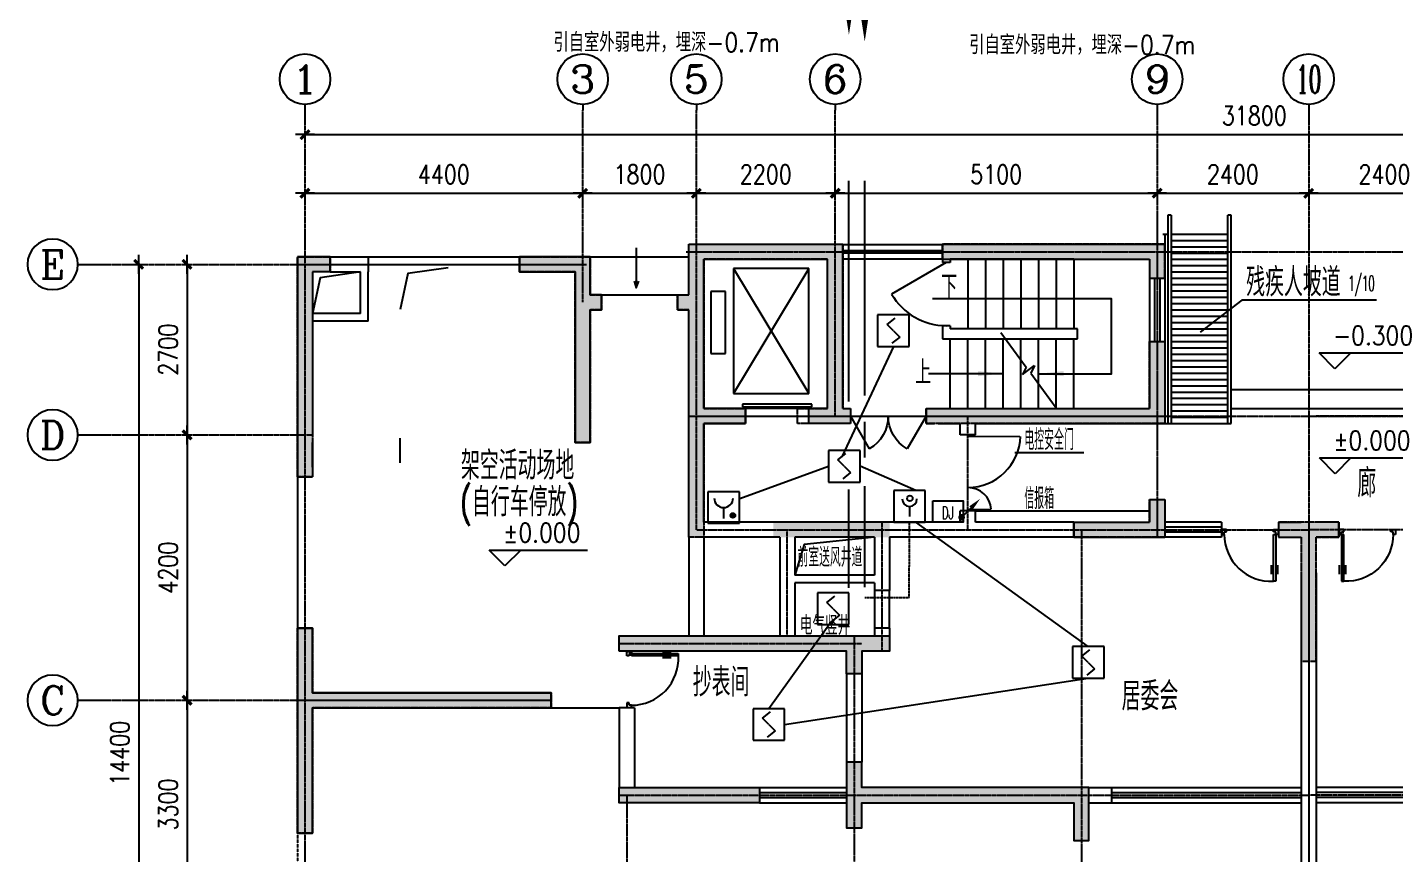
# Model space of a CAD drawing. Extents: x -170759 to 304867, y -311201 to 112352.
# Drawn here: x 190802 to 212477, y 39798 to 52891 of the extents above; entities that cross this region are included whole.
import ezdxf
from ezdxf.enums import TextEntityAlignment as Align

# ---------------------------------------------------------------- set-up
doc = ezdxf.new("R2010")
doc.units = 0
for name, pattern in [('ACAD_ISO04W100', [30.5, 24, -3, 0.5, -3]), ('CENTER', [2, 1.25, -0.25, 0.25, -0.25]), ('DASH', [0.35, 0.25, -0.1]), ('DOTE', [2.42, 2, -0.2, 0.02, -0.2])]:
    doc.linetypes.add(name, pattern=pattern)
doc.layers.get('0').update_dxf_attribs({"linetype": 'CONTINUOUS'})
doc.layers.get('DEFPOINTS').update_dxf_attribs({"linetype": 'CONTINUOUS'})
for name, color, linetype in [('AXIS', 3, 'CONTINUOUS'), ('AXIS_TEXT', 7, 'CONTINUOUS'), ('DOOR', 2, 'CONTINUOUS'), ('DOTE', 251, 'CONTINUOUS'), ('EQUIP', 3, 'CONTINUOUS'), ('JJU', 251, 'CONTINUOUS'), ('LWIRE', 4, 'CONTINUOUS'), ('PUB_DIM1', 3, 'CONTINUOUS'), ('STAIR', 2, 'CONTINUOUS'), ('TEX', 7, 'CONTINUOUS'), ('TEXT', 6, 'CONTINUOUS'), ('WALL', 7, 'CONTINUOUS'), ('WINDOW', 151, 'CONTINUOUS'), ('WINDOW_TEXT', 7, 'CONTINUOUS'), ('WZ', 3, 'CONTINUOUS'), ('X', 4, 'CONTINUOUS'), ('ZXX', 2, 'ACAD_ISO04W100'), ('导线', 1, 'CONTINUOUS'), ('消防', 1, 'CONTINUOUS')]:
    doc.layers.add(name, color=color, linetype=linetype)
doc.styles.add('COMPLEX', font='COMPLEX')
doc.styles.add('DIM_FONT', font='SIMPLEX.shx', dxfattribs={"width": 0.8})
doc.styles.add('HZ1', font='txt', dxfattribs={"bigfont": 'hzk'})
doc.styles.add('HZS', font='txt', dxfattribs={"width": 0.7, "bigfont": 'HZS'})
doc.styles.add('HZXXX', font='romans', dxfattribs={"width": 0.7, "bigfont": 'hzs'})
doc.styles.add('SIMPLEX', font='SIMPLEX.SHX')
doc.styles.add('XC93', font='hzst-e.shx', dxfattribs={"width": 0.75, "bigfont": 'xc93.shx'})
doc.dimstyles.new('AXIS', dxfattribs={"dimtxt": 300, "dimasz": 1, "dimexe": 250, "dimexo": 300, "dimgap": 150, "dimtad": 1, "dimdec": 0, "dimdsep": 46, "dimtxsty": 'DIM_FONT', "dimblk": '_DIMX', "dimblk1": '_DIMX', "dimblk2": '_DIMX', "dimcen": 2.5, "dimse1": 1, "dimse2": 1, "dimclrd": 3, "dimclre": 3, "dimclrt": 7, "dimadec": 0, "dimazin": 0, "dimtfac": 1, "dimtdec": 0, "dimtix": 1, "dimtmove": 2, "dimatfit": 3, "dimldrblk": '_DIMX', "dimfxl": 0, "dimtolj": 1, "dimtzin": 0, "dimarcsym": 0})

# ---------------------------------------------------------------- blocks, each defined once
blk = doc.blocks.new('_DIMX')
blk.add_line((-150, 0), (150, 0))
at = {"const_width": 50}
blk.add_lwpolyline([(-70, -70), (70, 70)], dxfattribs=at)
blk = doc.blocks.new('_AXISO')
blk.add_circle((0, 0), 0.5)
at = {"layer": 'AXIS_TEXT', "style": 'COMPLEX', "width": 1.041667}
blk.add_attdef('A', text='', height=0.56, dxfattribs=at).set_placement((-0.25, -0.28), (0.25, -0.28), align=Align.FIT)
blk = doc.blocks.new('*D336')
at = {"layer": 'AXIS', "color": 3, "lineweight": -2}
blk.add_line((193333, 42239), (193333, 38941), dxfattribs=at)
at = {"layer": 'DEFPOINTS', "color": 0}
for p in [(195200, 42240), (193333, 38940), (195200, 38940)]:
    blk.add_point(p, dxfattribs=at)
at = {"layer": 'AXIS', "color": 3, "lineweight": -2}
for p, rotation in [((193333, 42240), 90), ((193333, 38940), 270)]:
    blk.add_blockref('_DIMX', p, dxfattribs=dict(at, rotation=rotation))
at = {"layer": 'AXIS', "color": 7, "insert": (193033, 40590), "char_height": 300, "attachment_point": 5, "rotation": 90, "style": 'DIM_FONT'}
blk.add_mtext('\\A1;3300', dxfattribs=at)
blk = doc.blocks.new('*D337')
at = {"layer": 'AXIS', "color": 3, "lineweight": -2}
blk.add_line((192567, 49139), (192567, 34741), dxfattribs=at)
at = {"layer": 'DEFPOINTS', "color": 0}
for p in [(194282, 49140), (192567, 34740), (194282, 34740)]:
    blk.add_point(p, dxfattribs=at)
at = {"layer": 'AXIS', "color": 3, "lineweight": -2}
for p, rotation in [((192567, 49140), 90), ((192567, 34740), 270)]:
    blk.add_blockref('_DIMX', p, dxfattribs=dict(at, rotation=rotation))
at = {"layer": 'AXIS', "color": 7, "insert": (192267, 41402), "char_height": 300, "attachment_point": 5, "rotation": 90, "style": 'DIM_FONT'}
blk.add_mtext('\\A1;14400', dxfattribs=at)
blk = doc.blocks.new('*D339')
at = {"layer": 'AXIS', "color": 3, "lineweight": -2}
blk.add_line((193333, 46439), (193333, 42241), dxfattribs=at)
at = {"layer": 'DEFPOINTS', "color": 0}
for p in [(195200, 46440), (193333, 42240), (195200, 42240)]:
    blk.add_point(p, dxfattribs=at)
at = {"layer": 'AXIS', "color": 3, "lineweight": -2}
for p, rotation in [((193333, 46440), 90), ((193333, 42240), 270)]:
    blk.add_blockref('_DIMX', p, dxfattribs=dict(at, rotation=rotation))
at = {"layer": 'AXIS', "color": 7, "insert": (193033, 44340), "char_height": 300, "attachment_point": 5, "rotation": 90, "style": 'DIM_FONT'}
blk.add_mtext('\\A1;4200', dxfattribs=at)
blk = doc.blocks.new('*D340')
at = {"layer": 'AXIS', "color": 3, "lineweight": -2}
blk.add_line((193333, 49139), (193333, 46441), dxfattribs=at)
at = {"layer": 'DEFPOINTS', "color": 0}
for p in [(195200, 49140), (193333, 46440), (195200, 46440)]:
    blk.add_point(p, dxfattribs=at)
at = {"layer": 'AXIS', "color": 3, "lineweight": -2}
for p, rotation in [((193333, 49140), 90), ((193333, 46440), 270)]:
    blk.add_blockref('_DIMX', p, dxfattribs=dict(at, rotation=rotation))
at = {"layer": 'AXIS', "color": 7, "insert": (193033, 47790), "char_height": 300, "attachment_point": 5, "rotation": 90, "style": 'DIM_FONT'}
blk.add_mtext('\\A1;2700', dxfattribs=at)
blk = doc.blocks.new('M_A23MCU')
for p, q in [((-0.489, 0.782), (-0.489, 0.624)), ((-0.454, 0.081), (-0.454, 0.905)), ((-0.454, 0.905), (-0.413, 0.905)), ((-0.413, 0.905), (-0.413, 0.081)), ((-0.378, 0.782), (-0.378, 0.624)), ((-0.495, -0.002), (-0.495, 0.081)), ((-0.495, 0.081), (-0.454, 0.081)), ((-0.413, 0.081), (-0.454, 0.081)), ((-0.454, 0.081), (-0.454, 0.039)), ((-0.454, 0.039), (-0.413, 0.039)), ((-0.413, 0.039), (-0.413, -0.002)), ((0.412, 0.039), (0.412, -0.002)), ((0.453, 0.039), (0.412, 0.039)), ((0.453, 0.081), (0.453, 0.039)), ((0.494, 0.081), (0.453, 0.081)), ((0.494, -0.002), (0.494, 0.081)), ((-0.413, -0.002), (-0.495, -0.002)), ((-0.495, -0.002), (-0.495, -0.002)), ((0.412, -0.002), (0.494, -0.002)), ((0.494, -0.002), (0.494, -0.002))]:
    blk.add_line(p, q)
blk.add_arc((-0.372, 0.082), 0.825, 359.9283, 92.866)
blk = doc.blocks.new('M_A17ORW')
at = {"const_width": 0.02}
for points in [[(-0.481, -0.001), (-0.481, -0.308)], [(0.481, 0.001), (0.481, -0.691)]]:
    blk.add_lwpolyline(points, dxfattribs=at)
for centre, radius, start, end in [((-0.501, -0.003), 0.307, 274.2492, 0.2101), ((0.505, 0.002), 0.699, 180.2762, 268.0603)]:
    blk.add_arc(centre, radius, start, end)
blk = doc.blocks.new('_DBLK')
blk.add_line((-0.5, 0), (0, -0.866))
blk.add_arc((-0.5, 0), 1, 300, 0)
at = {"layer": 'WINDOW_TEXT', "style": 'SIMPLEX', "flags": 9}
blk.add_attdef('A', text='', height=1, dxfattribs=at).set_placement((0, 1.5), align=Align.MIDDLE)
blk = doc.blocks.new('_DBLK1')
for p, q in [((-0.5, 0), (-0.25, -0.433)), ((0.5, 0), (0.25, -0.433))]:
    blk.add_line(p, q)
for centre, start, end in [((-0.5, 0), 300, 0), ((0.5, 0), 180, 240)]:
    blk.add_arc(centre, 0.5, start, end)
at = {"layer": 'WINDOW_TEXT', "style": 'SIMPLEX', "flags": 9}
blk.add_attdef('A', text='', height=1, dxfattribs=at).set_placement((0, 1.5), align=Align.MIDDLE)
blk = doc.blocks.new('_ARROW')
blk.add_solid([(0, 0), (-1, 0.1), (-1, -0.1)])
blk = doc.blocks.new('_LINKPT1')
blk.add_line((0, 0), (0, 0))
blk = doc.blocks.new('M_I14YDH')
for p, q in [((0.5, 0.5), (-0.5, 0.5)), ((-0.5, 0.5), (-0.5, -0.5)), ((0.5, -0.5), (0.5, 0.5)), ((-0.2, 0.2), (0.05, 0.4)), ((0, 0), (-0.2, 0.2)), ((0, 0), (0.2, -0.2)), ((0.2, -0.2), (-0.05, -0.4)), ((-0.5, -0.5), (0.5, -0.5))]:
    blk.add_line(p, q)
for p in [(0, 0.5), (-0.5, 0), (0.5, 0), (0, -0.5)]:
    blk.add_blockref('_LINKPT1', p)
at = {"width": 0.8, "flags": 9}
blk.add_attdef('A', (0, 0), '', height=0.00002, dxfattribs=at)
blk = doc.blocks.new('_X1BIG')
for p, q in [((0.5, 0.5), (-0.5, 0.5)), ((-0.5, 0.5), (-0.5, -0.5)), ((0.5, -0.5), (0.5, 0.5)), ((0, 0), (0, -0.324)), ((-0.5, -0.5), (0.5, -0.5))]:
    blk.add_line(p, q)
blk.add_circle((0.012, 0.254), 0.0864)
blk.add_arc((0, 0.234), 0.234, 180, 0)
at = {"xscale": 0.002, "yscale": 0.002, "zscale": 0.002}
for p in [(0, 0.5), (-0.5, 0), (0.5, 0), (0, -0.5)]:
    blk.add_blockref('_LINKPT1', p, dxfattribs=at)
at = {"style": 'XC93', "width": 0.75, "flags": 9}
blk.add_attdef('A', (0, 0), '', height=0.00002, dxfattribs=at)
blk = doc.blocks.new('_WRLD1')
for p, q in [((0.687, 0.687), (0.104, 0.104)), ((0.104, 0.104), (0.104, 0.104)), ((-0.104, -0.104), (-0.104, -0.104))]:
    blk.add_line(p, q)
at = {"const_width": 0.208}
blk.add_lwpolyline([(-0.104, 0, 1), (0.104, 0, 1)], format="xyb", close=True, dxfattribs=at)
blk.add_solid([(0.495, 0.707), (0.707, 0.495), (1.167, 1.167)])
at = {"width": 0.8, "flags": 9}
blk.add_attdef('A', (0, 0), '', height=0.00002, dxfattribs=at)
blk = doc.blocks.new('M_I17LNN')
for p, q in [((0.5, 0.5), (-0.5, 0.5)), ((-0.5, 0.5), (-0.5, -0.5)), ((0.5, -0.5), (0.5, 0.5)), ((0, 0), (0, -0.35)), ((-0.5, -0.5), (0.5, -0.5))]:
    blk.add_line(p, q)
blk.add_arc((0, 0.3), 0.3, 180, 0)
for p in [(0, 0.5), (-0.5, 0), (0.5, 0), (0, -0.5)]:
    blk.add_blockref('_LINKPT1', p)
at = {"width": 0.8, "flags": 9}
blk.add_attdef('A', (0, 0), '', height=0.00002, dxfattribs=at)
blk = doc.blocks.new('A$C040471D3')
at = {"layer": 'EQUIP'}
blk.add_circle((396, 125), 37.5, dxfattribs=at)
for points in [[(363, 144), (428, 144), (358, 125), (433, 125)], [(363, 106), (428, 106), (358, 125), (433, 125)], [(377, 157), (414, 157), (363, 144), (428, 144)], [(377, 92), (414, 92), (363, 106), (428, 106)], [(396, 162), (396, 162), (377, 157), (414, 157)], [(396, 87), (396, 87), (377, 92), (414, 92)]]:
    blk.add_solid(points, dxfattribs=at)
at = {"layer": 'EQUIP', "xscale": 500, "yscale": 500, "zscale": 500}
blk.add_blockref('M_I17LNN', (250, 250), dxfattribs=at)
blk = doc.blocks.new('A$C32A32C81')
blk.add_blockref('A$C040471D3', (0, 0))

msp = doc.modelspace()

# ---------------------------------------------------------------- hatches: boundary and pattern name
at = {"layer": 'ZXX'}
for points in [[(201279.50572, 44819.63652), (201279.50572, 48419.63652), (201099.50572, 48419.63652), (201099.50572, 48659.63652), (201279.50572, 48659.63652), (201279.50572, 49459.63652), (203719.50572, 49459.63652), (203719.50572, 46859.63652), (203839.50572, 46859.63652), (203839.50572, 46619.63652), (203179.50572, 46619.63652), (203179.50572, 46859.63652), (203479.50572, 46859.63652), (203479.50572, 49219.63652), (201519.50572, 49219.63652), (201519.50572, 46859.63652), (202179.50572, 46859.63652), (202179.50572, 46619.63652), (201519.50572, 46619.63652), (201519.50572, 44819.63652)], [(195079.50572, 45779.63652), (195319.50572, 45779.63652), (195319.50572, 49019.63652), (195599.50572, 49019.63673), (195599.50572, 49259.63652), (195079.50572, 49259.63652)], [(195079.50572, 40139.63652), (195079.50572, 43379.63652), (195319.50572, 43379.63652), (195319.50572, 42359.63652), (199099.50572, 42359.63652), (199099.50572, 42119.63652), (195319.50572, 42119.63652), (195319.50572, 40139.63652)], [(200179.50572, 43019.63652), (200179.50572, 43259.63652), (204459.50572, 43259.63652), (204459.50572, 43019.63652), (204019.50572, 43019.63652), (204019.50572, 42659.63652), (203779.50572, 42659.63652), (203779.50572, 43019.63652)]]:
    msp.add_hatch(color=256, dxfattribs=at).paths.add_polyline_path(points)
h = msp.add_hatch(color=256, dxfattribs=at)
h.paths.add_polyline_path([(208699.50572, 49459.63652), (205299.50572, 49459.63652), (205299.50572, 49339.63652), (208699.50572, 49339.63652)])
h.paths.add_polyline_path([(208699.50572, 49339.63652), (205299.50572, 49339.63652), (205299.50572, 49219.63652), (208579.50572, 49219.63652), (208579.50572, 48919.63652), (208699.50572, 48919.63652)])
h.paths.add_polyline_path([(208819.50572, 49459.63652), (208699.50572, 49459.63652), (208699.50572, 48919.63652), (208819.50572, 48919.63652)])
h = msp.add_hatch(color=256, dxfattribs=at)
h.paths.add_polyline_path([(199599.50572, 49259.63652), (198599.50572, 49259.63652), (198599.50572, 49139.63652), (199599.50572, 49139.63652)])
h.paths.add_polyline_path([(199599.50572, 49139.63652), (198599.50572, 49139.63652), (198599.50572, 49019.63652), (199479.50572, 49019.63652), (199479.50572, 46319.63652), (199719.50572, 46319.63652), (199719.50572, 48419.63652), (199899.50572, 48419.63652), (199899.50572, 48539.63652), (199599.50572, 48539.63652)])
h.paths.add_polyline_path([(199719.50572, 49259.63652), (199599.50572, 49259.63652), (199599.50572, 48539.63652), (199899.50572, 48539.63652), (199899.50572, 48659.63652), (199719.50572, 48659.63652)])
h = msp.add_hatch(color=256, dxfattribs=at)
h.paths.add_polyline_path([(205039.50572, 46859.63652), (205039.50572, 46739.63652), (208699.50572, 46739.63652), (208699.50572, 47919.63652), (208579.50572, 47919.63652), (208579.50572, 46859.63652)])
h.paths.add_polyline_path([(205699.50572, 46619.63652), (205699.50572, 46739.63652), (205039.50572, 46739.63652), (205039.50572, 46619.63652)])
h.paths.add_polyline_path([(205699.50572, 46739.63652), (205699.50572, 46619.63652), (208699.50572, 46619.63652), (208699.50572, 46739.63652)])
h.paths.add_polyline_path([(208819.50572, 47919.63652), (208699.50572, 47919.63652), (208699.50572, 46739.63652), (208819.50572, 46739.63652)])
h.paths.add_polyline_path([(208819.50572, 46619.63652), (208819.50572, 46739.63652), (208699.50572, 46739.63652), (208699.50572, 46619.63652)])
h = msp.add_hatch(color=256, dxfattribs=at)
h.paths.add_polyline_path([(208819.50572, 45419.63652), (208699.50572, 45419.63652), (208699.50572, 44939.63652), (208819.50572, 44939.63652)])
h.paths.add_polyline_path([(208699.50572, 45419.63652), (208579.50572, 45419.63652), (208579.50572, 45059.63652), (207379.50572, 45059.63652), (207379.50572, 44939.63652), (208699.50572, 44939.63652)])
h.paths.add_polyline_path([(208699.50572, 44939.63652), (207379.50572, 44939.63652), (207379.50572, 44819.63652), (208699.50572, 44819.63652)])
h.paths.add_polyline_path([(208819.50572, 44939.63652), (208699.50572, 44939.63652), (208699.50572, 44819.63652), (208819.50572, 44819.63652)])
h = msp.add_hatch(color=256, dxfattribs=at)
h.paths.add_polyline_path([(204459.50572, 44939.63652), (204459.50572, 45059.63652), (202619.50572, 45059.63652), (202619.50572, 44939.63652)])
h.paths.add_polyline_path([(202619.50572, 44939.63652), (202619.50572, 44819.63652), (204459.50572, 44819.63652), (204459.50572, 44939.63652)])
h = msp.add_hatch(color=256, dxfattribs=at)
h.paths.add_polyline_path([(210619.50572, 45059.63652), (210619.50572, 44939.63652), (211099.50572, 44939.63652), (211579.50572, 44939.63652), (211579.50572, 45059.63652)])
h.paths.add_polyline_path([(210619.50572, 44939.63652), (210619.50572, 44819.63652), (210979.50572, 44819.63652), (210979.50572, 42859.63652), (211219.50572, 42859.63652), (211219.50572, 44819.63652), (211579.50572, 44819.63652), (211579.50572, 44939.63652), (211099.50572, 44939.63652)])
h = msp.add_hatch(color=256, dxfattribs=at)
h.paths.add_polyline_path([(207499.50572, 40859.63652), (204019.50572, 40859.63652), (204019.50572, 41259.63652), (203899.50572, 41259.63652), (203899.50572, 40739.63652), (207499.50572, 40739.63652)])
h.paths.add_polyline_path([(207499.50572, 40739.63652), (203899.50572, 40739.63652), (203899.50572, 40219.63652), (204019.50572, 40219.63652), (204019.50572, 40619.63652), (207379.50572, 40619.63652), (207379.50572, 40019.63652), (207499.50572, 40019.63652)])
h.paths.add_polyline_path([(203899.50572, 41259.63652), (203779.50572, 41259.63652), (203779.50572, 40739.63652), (203899.50572, 40739.63652)])
h.paths.add_polyline_path([(203899.50572, 40739.63652), (203779.50572, 40739.63652), (203779.50572, 40219.63652), (203899.50572, 40219.63652)])
h.paths.add_polyline_path([(207619.50572, 40739.63652), (207499.50572, 40739.63652), (207499.50572, 40019.63652), (207619.50572, 40019.63652)])
h.paths.add_polyline_path([(207619.50572, 40859.63652), (207499.50572, 40859.63652), (207499.50572, 40739.63652), (207619.50572, 40739.63652)])
h = msp.add_hatch(color=256, dxfattribs=at)
h.paths.add_polyline_path([(201799.50572, 40739.63652), (201799.50572, 40859.63652), (200179.50572, 40859.63652), (200179.50572, 40739.63652)])
h.paths.add_polyline_path([(200299.50572, 40739.63652), (200179.50572, 40739.63652), (200179.50572, 40619.63652), (200299.50572, 40619.63652)])
h.paths.add_polyline_path([(200299.50572, 40739.63652), (200299.50572, 40619.63652), (201799.50572, 40619.63652), (201799.50572, 40739.63652)])
h.paths.add_polyline_path([(202399.50572, 40619.63652), (202399.50572, 40739.63652), (201799.50572, 40739.63652), (201799.50572, 40619.63652)])
h.paths.add_polyline_path([(201799.50572, 40859.63652), (201799.50572, 40739.63652), (202399.50572, 40739.63652), (202399.50572, 40859.63652)])

# ---------------------------------------------------------------- linework, layer by layer
at = {"layer": 'AXIS'}
for p, q in [((195199.50572, 51671.1588), (195199.50572, 51580.71952)), ((199599.50572, 51671.1588), (199599.50572, 51580.71952)), ((201399.50572, 51671.1588), (201399.50572, 51580.71952)), ((203599.50572, 51671.1588), (203599.50572, 51580.71952)), ((208699.50572, 51671.1588), (208699.50572, 51580.71952)), ((211099.50572, 51671.1588), (211099.50572, 51580.71952)), ((191602.36587, 49139.63652), (191966.15984, 49139.63652)), ((202179.50572, 46859.63652), (202179.50572, 46619.63652)), ((201519.50572, 46619.63652), (202179.50572, 46619.63652)), ((191602.36587, 46439.63652), (191966.15984, 46439.63652)), ((191602.36587, 42239.63652), (191966.15984, 42239.63652))]:
    msp.add_line(p, q, dxfattribs=at)
msp.add_lwpolyline([(204219.50572, 44819.63652), (203104.93253, 44707.57946), (202959.50572, 44219.63652)], dxfattribs=at)
at = {"layer": 'DOOR'}
for p, q in [((196199.50572, 49259.63652), (198842.99573, 49259.63652)), ((199719.50572, 49259.63652), (201279.50572, 49259.63652)), ((199899.50572, 48659.63652), (201099.50572, 48659.63652)), ((195079.50572, 45779.63652), (195079.50572, 43379.63652)), ((199099.50572, 42119.63652), (200179.50572, 42119.63652))]:
    msp.add_line(p, q, dxfattribs=at)
at = {"layer": 'DOOR', "linetype": 'DASH'}
msp.add_line((195079.50572, 40139.63652), (195079.50572, 38819.63652), dxfattribs=at)
at = {"layer": 'DOOR'}
for points in [[(200447.07804, 49399.0348), (200447.07804, 48770.13411)], [(200414.10642, 48872.67934), (200447.07804, 48770.13411), (200487.37418, 48872.67934)]]:
    msp.add_lwpolyline(points, dxfattribs=at)
at = {"layer": 'DOTE', "linetype": 'DOTE', "ltscale": 0.5}
for p, q in [((195199.50572, 51580.71952), (195199.50572, 36639.63652)), ((199599.50572, 48539.63652), (199599.50572, 51580.71952)), ((201399.50572, 44939.63652), (201399.50572, 51580.71952)), ((203599.50572, 46739.63652), (203599.50572, 51580.71952)), ((208699.50572, 51580.71952), (208699.50572, 44819.63652)), ((211099.50572, 51580.71952), (211099.50572, 31719.02582)), ((201299.50572, 49339.63652), (208797.50572, 49339.63652)), ((191639.96073, 49139.63652), (199659.50572, 49139.63652)), ((195199.50572, 49139.63652), (199659.50572, 49139.63652)), ((195199.50572, 49139.63652), (199659.50572, 49139.63652)), ((201399.50572, 46739.63652), (210979.50572, 46739.63652)), ((205699.50572, 44939.63652), (205699.50572, 46739.63652)), ((220799.50572, 46739.63652), (211219.50572, 46739.63652)), ((191639.96073, 46439.63652), (195319.50572, 46439.63652)), ((201399.50572, 44939.63652), (211099.50572, 44939.63652)), ((202839.50572, 43259.63652), (202839.50572, 44939.63652)), ((204339.50572, 45059.63652), (204339.50572, 43019.63652)), ((207499.50572, 44939.63652), (207499.50572, 31719.02582)), ((207499.50572, 44939.63652), (207499.50572, 44819.63652)), ((211099.50572, 45059.63652), (211099.50572, 33973.70595)), ((211099.50572, 45059.63652), (211099.50572, 33973.70595)), ((220799.50572, 44939.63652), (211099.50572, 44939.63652)), ((200179.50572, 43139.63652), (204019.50572, 43139.63652)), ((203899.50572, 43259.63652), (203899.50572, 31719.02582)), ((191639.96073, 42239.63652), (199099.50572, 42239.63652)), ((195199.50572, 42239.63652), (199099.50572, 42239.63652)), ((200179.50572, 40739.63652), (211099.50572, 40739.63652)), ((200299.50572, 40739.63652), (200299.50572, 31719.02582)), ((222019.50572, 40739.63652), (211099.50572, 40739.63652))]:
    msp.add_line(p, q, dxfattribs=at)
at = {"layer": 'DOTE', "color": 251, "linetype": 'DOTE', "ltscale": 0.5}
for p, q in [((201399.50572, 44939.63652), (201399.50572, 49998.72033)), ((201399.50572, 44939.63652), (201399.50572, 49998.72033)), ((203599.50572, 46739.63652), (203599.50572, 49998.83571)), ((203599.50572, 46739.63652), (203599.50572, 49998.83571)), ((208699.50572, 49998.80939), (208699.50572, 44819.63652)), ((208699.50572, 49998.80939), (208699.50572, 44819.63652)), ((201239.50572, 49339.63652), (213379.50572, 49339.63652)), ((201279.50572, 46739.63652), (208819.50572, 46739.63652)), ((201399.50572, 46739.63652), (213499.50572, 46739.63652)), ((201399.50572, 46739.63652), (208392.00077, 46739.63652)), ((201399.50572, 44939.63652), (211099.50572, 44939.63652)), ((201399.50572, 44939.63652), (211099.50572, 44939.63652)), ((201399.50572, 44939.63652), (211099.50572, 44939.63652)), ((207499.50572, 44939.63652), (207499.50572, 44819.63652)), ((220799.50572, 44939.63652), (211099.50572, 44939.63652))]:
    msp.add_line(p, q, dxfattribs=at)
at = {"layer": 'EQUIP'}
msp.add_lwpolyline([(205144.12736, 45397.11916), (205624.18209, 45397.11916), (205624.18209, 45059.63652), (205144.12736, 45059.63652)], close=True, dxfattribs=at)
at = {"layer": 'JJU'}
for p, q in [((196708.22838, 45997.49622), (196708.22838, 46387.49622)), ((195319.50572, 45929.63652), (195319.50572, 46319.63652))]:
    msp.add_line(p, q, dxfattribs=at)
for points in [[(196079.50572, 49019.63673), (195441.51691, 48928.24445), (195319.50572, 48359.63673)], [(197468.22838, 49087.49642), (196830.23957, 48996.10415), (196708.22838, 48427.49642)]]:
    msp.add_lwpolyline(points, dxfattribs=at)
at = {"layer": 'PUB_DIM1'}
for points in [[(206819.4586, 47409.63652), (207976.30289, 47409.63652), (207976.30289, 48595.73837), (205142.66005, 48595.73837)], [(206259.4586, 47409.63652), (205075.72708, 47409.63652)]]:
    msp.add_lwpolyline(points, dxfattribs=at)
at = {"layer": 'STAIR', "color": 8}
for p, q in [((208919.50572, 49519.63652), (209819.50572, 49519.63652)), ((208919.50572, 49419.63652), (209819.50572, 49419.63652)), ((208919.50572, 49319.63652), (209819.50572, 49319.63652)), ((208919.50572, 49219.63652), (209819.50572, 49219.63652)), ((208919.50572, 49119.63652), (209819.50572, 49119.63652)), ((208919.50572, 49019.63652), (209819.50572, 49019.63652)), ((208919.50572, 48919.63652), (209819.50572, 48919.63652)), ((208919.50572, 48819.63652), (209819.50572, 48819.63652)), ((208919.50572, 48719.63652), (209819.50572, 48719.63652)), ((208919.50572, 48619.63652), (209819.50572, 48619.63652)), ((208919.50572, 48519.63652), (209819.50572, 48519.63652)), ((208919.50572, 48419.63652), (209819.50572, 48419.63652)), ((208919.50572, 48319.63652), (209819.50572, 48319.63652)), ((208919.50572, 48219.63652), (209819.50572, 48219.63652)), ((208919.50572, 48119.63652), (209819.50572, 48119.63652)), ((208919.50572, 48019.63652), (209819.50572, 48019.63652)), ((208919.50572, 47919.63652), (209819.50572, 47919.63652)), ((208919.50572, 47819.63652), (209819.50572, 47819.63652)), ((208919.50572, 47719.63652), (209819.50572, 47719.63652)), ((208919.50572, 47619.63652), (209819.50572, 47619.63652)), ((208919.50572, 47519.63652), (209819.50572, 47519.63652)), ((208919.50572, 47419.63652), (209819.50572, 47419.63652)), ((208919.50572, 47319.63652), (209819.50572, 47319.63652)), ((208919.50572, 47219.63652), (209819.50572, 47219.63652)), ((208919.50572, 47119.63652), (209819.50572, 47119.63652)), ((208919.50572, 47019.63652), (209819.50572, 47019.63652)), ((208919.50572, 46919.63652), (209819.50572, 46919.63652)), ((208919.50572, 46819.63652), (209819.50572, 46819.63652)), ((208919.50572, 46719.63652), (209819.50572, 46719.63652))]:
    msp.add_line(p, q, dxfattribs=at)
at = {"layer": 'STAIR'}
for p, q in [((207379.4586, 49219.63652), (205419.4586, 49219.63652)), ((205699.4586, 49219.63652), (205699.4586, 48119.63652)), ((205979.4586, 49219.63652), (205979.4586, 48119.63652)), ((206259.4586, 49219.63652), (206259.4586, 48119.63652)), ((206539.4586, 49219.63652), (206539.4586, 48119.63652)), ((206819.4586, 49219.63652), (206819.4586, 48119.63652)), ((207099.4586, 49219.63652), (207099.4586, 48119.63652)), ((207379.4586, 49219.63652), (207379.4586, 48119.63652)), ((203179.50572, 49076.44235), (201990.22734, 49076.44235)), ((203179.50572, 49076.44235), (201990.22734, 47095.63652)), ((201990.22734, 49076.44235), (203179.50572, 47095.63652)), ((201990.22734, 49076.44235), (201990.22734, 47095.63652)), ((203179.50572, 47095.63652), (203179.50572, 49076.44235)), ((201863.10347, 48707.90638, 0), (201627.10347, 48707.90638, 0)), ((201627.10347, 48707.90638, 0), (201627.10347, 47727.90638, 0)), ((201863.10347, 47727.90638, 0), (201863.10347, 48707.90638, 0)), ((205419.4586, 46859.63652), (205419.4586, 47959.63652)), ((205699.4586, 46859.63652), (205699.4586, 47959.63652)), ((205979.4586, 46859.63652), (205979.4586, 47959.63652)), ((206221.08022, 48059.63652), (206624.59966, 47513.8471)), ((206259.4586, 46859.63652), (206259.4586, 47959.63652)), ((206539.4586, 46859.63652), (206539.4586, 47959.63652)), ((206819.4586, 46859.63652), (206819.4586, 47959.63652)), ((207099.4586, 46859.63652), (207099.4586, 47959.63652)), ((207379.4586, 46859.63652), (207379.4586, 47959.63652)), ((201627.10347, 47727.90638, 0), (201863.10347, 47727.90638, 0)), ((206563.77756, 47394.26168), (206756.76126, 47536.94066)), ((206624.59966, 47513.8471), (206563.77756, 47394.26168)), ((206756.76126, 47536.94066), (206695.93915, 47417.35525)), ((206695.93915, 47417.35525), (207099.4586, 46871.56582)), ((201990.22734, 47095.63652), (203179.50572, 47095.63652)), ((209869.50572, 47159.63652), (213619.50572, 47159.63652)), ((203227.12884, 46925.44369), (202129.10461, 46925.44369)), ((202129.10461, 46925.44369), (202129.10461, 46884.21183)), ((202129.10461, 46884.21183), (203227.12884, 46884.21183)), ((203179.50572, 46859.63652), (202179.50572, 46859.63652)), ((203227.12884, 46884.21183), (203227.12884, 46925.44369)), ((205719.4586, 46859.63652), (207379.4586, 46859.63652)), ((209869.50572, 46859.63652), (213619.50572, 46859.63652)), ((205819.50572, 45239.63652), (208579.50572, 45239.63652))]:
    msp.add_line(p, q, dxfattribs=at)
at = {"layer": 'TEX', "color": 3}
msp.add_line((207538.75479, 46156.21071), (206443.81773, 46156.21071), dxfattribs=at)
msp.add_lwpolyline([(212172.00755, 48575.36306), (210039.82679, 48575.36306), (209377.8824, 48067.47403)], dxfattribs=at)
at = {"layer": 'TEXT', "color": 3}
for p, q in [((211265.21472, 47738.32755), (212822.90085, 47738.32755)), ((211515.21472, 47488.22891), (211265.21472, 47738.32755)), ((211765.21472, 47738.32755), (211515.21472, 47488.22891)), ((211268.79763, 46076.2531), (212826.48376, 46076.2531)), ((211518.79763, 45826.15446), (211268.79763, 46076.2531)), ((211768.79763, 46076.2531), (211518.79763, 45826.15446)), ((198117.36702, 44616.79496), (199675.05315, 44616.79496)), ((198367.36702, 44366.69632), (198117.36702, 44616.79496)), ((198617.36702, 44616.79496), (198367.36702, 44366.69632))]:
    msp.add_line(p, q, dxfattribs=at)
at = {"layer": 'WALL'}
for p, q in [((201279.50572, 49459.63652), (203719.50572, 49459.63652)), ((201279.50572, 48659.63652), (201279.50572, 49459.63652)), ((203719.50572, 46859.63652), (203719.50572, 49459.63652)), ((205299.50572, 49459.63652), (208819.50572, 49459.63652)), ((205299.50572, 49219.63652, 19600), (205299.50572, 49459.63652, 19600)), ((208819.50572, 49459.63652), (208819.50572, 48919.63652)), ((195599.50572, 49259.63652), (195079.50572, 49259.63652)), ((195079.50572, 49259.63652), (195079.50572, 46319.63652)), ((195599.50572, 49259.63652), (196199.50572, 49259.63652)), ((195599.50572, 49019.63652), (195599.50572, 49259.63652)), ((195599.50572, 49019.63652), (195599.50572, 49259.63652)), ((196199.50572, 49259.63652), (196199.50572, 49019.63673)), ((201519.50572, 49219.63652), (203479.50572, 49219.63652)), ((201519.50572, 46859.63652), (201519.50572, 49219.63652)), ((203479.50572, 46859.63652), (203479.50572, 49219.63652)), ((205299.4586, 49219.63652), (205299.4586, 49169.63652)), ((205299.50572, 49219.63652), (208579.50572, 49219.63652)), ((205419.4586, 49219.63652), (205419.4586, 49169.63652)), ((208579.50572, 49219.63652), (208579.50572, 48919.63652)), ((195599.50572, 49019.63652), (195319.50572, 49019.63652)), ((195319.50572, 49019.63652), (195319.50572, 46439.63652)), ((195599.50572, 49019.63673), (196079.50572, 49019.63673)), ((196079.50572, 48359.63673), (196079.50572, 49019.63673)), ((196199.50572, 48239.63673), (196199.50572, 49019.63673)), ((196199.50572, 49019.63673), (196199.50572, 49019.63673)), ((205419.4586, 49169.63652), (205299.4586, 49169.63652)), ((208579.50572, 48919.63652), (208819.50572, 48919.63652)), ((201099.50572, 48659.63652), (201279.50572, 48659.63652)), ((201099.50572, 48659.63652), (201099.50572, 48419.63652)), ((196079.50572, 48359.63673), (195319.50572, 48359.63673)), ((201099.50572, 48419.63652), (201279.50572, 48419.63652)), ((201279.50572, 44819.63652), (201279.50572, 48419.63652)), ((196199.50572, 48239.63673), (195319.50572, 48239.63673)), ((205299.4586, 48169.63652), (205299.4586, 48119.63652)), ((205419.4586, 48169.63652), (205299.4586, 48169.63652)), ((205299.4586, 48119.63652), (205299.4586, 47959.63652)), ((205419.4586, 48169.63652), (205419.4586, 48119.63652)), ((207439.4586, 48119.63652), (205419.4586, 48119.63652)), ((207439.4586, 47959.63652), (207439.4586, 48119.63652)), ((205299.4586, 47959.63652), (207439.4586, 47959.63652)), ((208579.50572, 47919.63652), (208579.50572, 46859.63652)), ((208579.50572, 47919.63652), (208819.50572, 47919.63652)), ((208819.50572, 47919.63652), (208819.50572, 46619.63652)), ((202179.50572, 46859.63652), (201519.50572, 46859.63652)), ((202179.50572, 46619.63652), (202179.50572, 46859.63652)), ((203479.50572, 46859.63652), (203179.50572, 46859.63652)), ((203179.50572, 46619.63652), (203179.50572, 46859.63652)), ((203719.50572, 46859.63652), (203839.50572, 46859.63652)), ((203839.50572, 46859.63652), (203839.50572, 46619.63652)), ((205039.50572, 46859.63652), (208579.50572, 46859.63652)), ((205039.50572, 46859.63652), (205039.50572, 46619.63652)), ((201519.50572, 45059.63652), (201519.50572, 46619.63652)), ((202179.50572, 46619.63652), (201519.50572, 46619.63652)), ((203839.50572, 46619.63652), (203179.50572, 46619.63652)), ((205039.50572, 46619.63652), (205169.50572, 46619.63652)), ((205229.50572, 46619.63652), (205579.50572, 46619.63652)), ((205579.50572, 46439.63652), (205579.50572, 46619.63652)), ((205819.50572, 46619.63652), (208579.50572, 46619.63652)), ((205819.50572, 46439.63652), (205819.50572, 46619.63652)), ((208579.50572, 46619.63652), (208579.50572, 46619.63652)), ((208579.50572, 46619.63652), (208819.50572, 46619.63652)), ((205819.50572, 46439.63652), (205579.50572, 46439.63652)), ((195079.50572, 46319.63652), (195079.50572, 45779.63652)), ((195319.50572, 46319.63652), (195319.50572, 45779.63652)), ((195079.50572, 45779.63652), (195319.50572, 45779.63652)), ((208579.50572, 45419.63652), (208819.50572, 45419.63652)), ((208579.50572, 45419.63652), (208579.50572, 45059.63652)), ((208819.50572, 45419.63652), (208819.50572, 45059.63652)), ((205819.50572, 45239.63652), (205579.50572, 45239.63652)), ((205579.50572, 45059.63652), (205579.50572, 45239.63652)), ((205819.50572, 45059.63652), (205819.50572, 45239.63652)), ((205579.50572, 45059.63652), (201519.50572, 45059.63652)), ((204459.50572, 45059.63652), (202719.50572, 45059.63652)), ((207379.50572, 45059.63652), (205819.50572, 45059.63652)), ((207379.50572, 45059.63652), (207379.50572, 44819.63652)), ((207379.50572, 45059.63652), (208579.50572, 45059.63652)), ((208819.50572, 45059.63652), (208819.50572, 44819.63652)), ((208819.50572, 45059.63652), (208819.50572, 44819.63652)), ((210619.50572, 45059.63652), (210619.50572, 44819.63652)), ((210619.50572, 45059.63652), (210979.50572, 45059.63652)), ((211579.50572, 45059.63652), (211219.50572, 45059.63652)), ((211579.50572, 45059.63652), (211579.50572, 44819.63652)), ((211579.50572, 45059.63652), (211579.50572, 44819.63652)), ((201279.50572, 44819.63652), (201279.50572, 43259.63652)), ((202719.50572, 44819.63652), (201399.50572, 44819.63652)), ((202519.50572, 44819.63652), (201519.50572, 44819.63652)), ((201519.50572, 44819.63652), (201519.50572, 43259.63652)), ((202719.50572, 44819.63652), (201597.2346, 44819.63652)), ((202719.50572, 44819.63652), (202719.50572, 43259.63652)), ((204219.50572, 44819.63652), (202959.50572, 44819.63652)), ((202959.50572, 44819.63652), (202959.50572, 44219.63652)), ((204219.50572, 44819.63652), (204219.50572, 44219.63652)), ((204219.50572, 44819.63652), (204219.50572, 44219.63652)), ((207379.50572, 44819.63652), (204459.50572, 44819.63652)), ((204459.50572, 44819.63652), (204459.50572, 43979.63652)), ((204459.50572, 44819.63652), (204459.50572, 43979.63652)), ((207379.50572, 44819.63652), (208819.50572, 44819.63652)), ((210619.50572, 44819.63652), (210979.50572, 44819.63652)), ((211579.50572, 44819.63652), (211219.50572, 44819.63652)), ((204219.50572, 44219.63652), (202959.50572, 44219.63652)), ((210979.50572, 44259.63652), (210979.50572, 40739.63652)), ((211219.50572, 44259.63652), (211219.50572, 40739.63652)), ((204219.50572, 44099.63652), (202959.50572, 44099.63652)), ((202959.50572, 44099.63652), (202959.50572, 43259.63652)), ((204219.50572, 44099.63652), (204219.50572, 43979.63652)), ((204219.50572, 44099.63652), (204219.50572, 43979.63652)), ((204459.50572, 43979.63652), (204219.50572, 43979.63652)), ((204459.50572, 43379.63652), (204219.50572, 43379.63652)), ((204219.50572, 43379.63652), (204219.50572, 43259.63652)), ((204219.50572, 43379.63652), (204219.50572, 43259.63652)), ((204459.50572, 43379.63652), (204459.50572, 43019.63652)), ((204459.50572, 43379.63652), (204459.50572, 43019.63652)), ((202719.50572, 43259.63652), (202719.50572, 43259.63652)), ((202959.50572, 43259.63652), (202959.50572, 43259.63652)), ((200419.50572, 43019.63652), (200179.50572, 43019.63652)), ((203779.50572, 42659.63652), (203779.50572, 41259.63652)), ((204019.50572, 42659.63652), (204019.50572, 41259.63652)), ((195319.50572, 42359.63652), (199099.50572, 42359.63652)), ((200179.50572, 42119.63652), (200179.50572, 40859.63652)), ((200419.50572, 42119.63652), (200179.50572, 42119.63652)), ((200419.50572, 42119.63652), (200419.50572, 40859.63652)), ((207619.50572, 40859.63652), (207979.50572, 40859.63652)), ((207979.50572, 40619.63652), (207979.50572, 40859.63652)), ((207619.50572, 40619.63652), (207979.50572, 40619.63652)), ((210979.50572, 40739.63652), (210979.50572, 34139.63652)), ((211219.50572, 40739.63652), (211219.50572, 34139.63652))]:
    msp.add_line(p, q, dxfattribs=at)
at = {"layer": 'WALL', "color": 8}
for p, q in [((204219.50572, 43979.63652), (204219.50572, 43379.63652)), ((204459.50572, 43379.63652), (204459.50572, 43979.63652))]:
    msp.add_line(p, q, dxfattribs=at)
at = {"layer": 'WALL'}
for points in [[(198599.50572, 49259.63652), (198599.50572, 49019.63652), (199479.50572, 49019.63652), (199479.50572, 46319.63652), (199719.50572, 46319.63652), (199719.50572, 48419.63652), (199899.50572, 48419.63652), (199899.50572, 48659.63652), (199719.50572, 48659.63652), (199719.50572, 49259.63652)], [(195079.50572, 43379.63652), (195079.50572, 40139.63652), (195319.50572, 40139.63652), (195319.50572, 42119.63652), (199099.50572, 42119.63652), (199099.50572, 42359.63652), (195319.50572, 42359.63652), (195319.50572, 43379.63652)], [(200179.50572, 43019.63652), (200179.50572, 43259.63652), (201279.50572, 43259.63652), (201279.50572, 43259.63652), (201400.91019, 43259.63652), (201400.91019, 43259.63652), (202719.50572, 43259.63652), (202719.50572, 43259.63652), (202959.50572, 43259.63652), (202959.50572, 43259.63652), (204459.50572, 43259.63652), (204459.50572, 43019.63652), (204019.50572, 43019.63652), (204019.50572, 42659.63652), (203779.50572, 42659.63652), (203779.50572, 43019.63652), (200179.50572, 43019.63652)], [(203779.50572, 41259.63652), (203779.50572, 40219.63652), (204019.50572, 40219.63652), (204019.50572, 40619.63652), (207379.50572, 40619.63652), (207379.50572, 40019.63652), (207619.50572, 40019.63652), (207619.50572, 40859.63652), (204019.50572, 40859.63652), (204019.50572, 41259.63652)], [(200179.50572, 40859.63652), (202399.50572, 40859.63652), (202399.50572, 40619.63652), (200179.50572, 40619.63652)]]:
    msp.add_lwpolyline(points, close=True, dxfattribs=at)
at = {"layer": 'WINDOW'}
for p, q in [((203719.50572, 49455.61851), (205299.50572, 49455.61851)), ((203719.50572, 49359.63652), (205299.50572, 49359.63652)), ((205299.50572, 49319.63652, 19600), (203719.50572, 49319.63652, 19600)), ((205299.50572, 49219.63652), (203719.50572, 49219.63652)), ((208579.50572, 48919.63652), (208579.50572, 47919.63652)), ((208659.50572, 48919.63652), (208659.50572, 47919.63652)), ((208739.50572, 48919.63652), (208739.50572, 47919.63652)), ((208819.50572, 48919.63652), (208819.50572, 47919.63652)), ((209719.50572, 45059.63652), (208819.50572, 45059.63652)), ((209719.50572, 44979.63652), (208819.50572, 44979.63652)), ((209719.50572, 44899.63652), (208819.50572, 44899.63652)), ((209719.50572, 45059.63652), (209719.50572, 44819.63652)), ((209719.50572, 44819.63652), (208819.50572, 44819.63652)), ((202399.50572, 40859.63652), (203779.50572, 40859.63652)), ((202399.50572, 40779.63652), (203779.50572, 40779.63652)), ((207979.50572, 40859.63652), (210979.50572, 40859.63652)), ((207979.50572, 40779.63652), (210979.50572, 40779.63652)), ((214219.50572, 40859.63652), (211219.50572, 40859.63652)), ((214219.50572, 40779.63652), (211219.50572, 40779.63652)), ((202399.50572, 40699.63652), (203779.50572, 40699.63652)), ((202399.50572, 40619.63652), (203779.50572, 40619.63652)), ((207979.50572, 40699.63652), (210979.50572, 40699.63652)), ((207979.50572, 40619.63652), (210979.50572, 40619.63652)), ((214219.50572, 40699.63652), (211219.50572, 40699.63652)), ((214219.50572, 40619.63652), (211219.50572, 40619.63652))]:
    msp.add_line(p, q, dxfattribs=at)
at = {"layer": 'X'}
for p, q in [((208869.50572, 49919.63652), (208869.50572, 46619.63652)), ((208919.50572, 49919.63652), (208869.50572, 49919.63652)), ((208919.50572, 49919.63652), (208919.50572, 46619.63652)), ((209819.50572, 46619.63652), (209819.50572, 49919.63652)), ((209869.50572, 49919.63652), (209819.50572, 49919.63652)), ((209869.50572, 46619.63652), (209869.50572, 49919.63652)), ((208789.50572, 49619.63652), (208869.50572, 49619.63652)), ((208819.50572, 49619.63652), (208819.50572, 46619.63652)), ((208919.50572, 49619.63652), (209819.50572, 49619.63652)), ((208819.50572, 46619.63652), (208869.50572, 46619.63652)), ((208869.50572, 46619.63652), (208919.50572, 46619.63652)), ((208919.50572, 46619.63652), (209819.50572, 46619.63652)), ((209819.50572, 46619.63652), (209869.50572, 46619.63652))]:
    msp.add_line(p, q, dxfattribs=at)
at = {"layer": 'ZXX'}
for points in [[(201279.50572, 44819.63652), (201279.50572, 48419.63652), (201099.50572, 48419.63652), (201099.50572, 48659.63652), (201279.50572, 48659.63652), (201279.50572, 49459.63652), (203719.50572, 49459.63652), (203719.50572, 46859.63652), (203839.50572, 46859.63652), (203839.50572, 46619.63652), (202999.50572, 46619.63652), (202999.50572, 46859.63652), (203479.50572, 46859.63652), (203479.50572, 49219.63652), (201519.50572, 49219.63652), (201519.50572, 46859.63652), (202179.50572, 46859.63652), (202179.50572, 46619.63652), (201519.50572, 46619.63652), (201519.50572, 44819.63652), (201279.50572, 44819.63652)], [(208579.50572, 48919.63652), (208819.50572, 48919.63652), (208819.50572, 49459.63652), (205299.50572, 49459.63652), (205299.50572, 49219.63652), (208579.50572, 49219.63652), (208579.50572, 48919.63652)], [(195079.50572, 45779.63652), (195079.50572, 49259.63652), (195599.50572, 49259.63652), (195599.50572, 49019.63673), (195319.50572, 49019.63652), (195319.50572, 45779.63652), (195079.50572, 45779.63652)], [(198599.50572, 49019.63652), (198599.50572, 49259.63652), (199719.50572, 49259.63652), (199719.50572, 48659.63652), (199899.50572, 48659.63652), (199899.50572, 48419.63652), (199719.50572, 48419.63652), (199719.50572, 46319.63652), (199479.50572, 46319.63652), (199479.50572, 49019.63652), (198599.50572, 49019.63652)], [(205039.50572, 46619.63652), (205039.50572, 46859.63652), (208579.50572, 46859.63652), (208579.50572, 47919.63652), (208819.50572, 47919.63652), (208819.50572, 46619.63652), (205039.50572, 46619.63652)], [(207379.50572, 44819.63652), (207379.50572, 45059.63652), (208579.50572, 45059.63652), (208579.50572, 45419.63652), (208819.50572, 45419.63652), (208819.50572, 44819.63652), (207379.50572, 44819.63652)], [(211219.50572, 42859.63652), (211219.50572, 44819.63652), (211579.50572, 44819.63652), (211579.50572, 45059.63652), (210619.50572, 45059.63652), (210619.50572, 44819.63652), (210979.50572, 44819.63652), (210979.50572, 42859.63652), (211219.50572, 42859.63652)], [(195079.50572, 40139.63652), (195079.50572, 43379.63652), (195319.50572, 43379.63652), (195319.50572, 42359.63652), (199099.50572, 42359.63652), (199099.50572, 42119.63652), (195319.50572, 42119.63652), (195319.50572, 40139.63652), (195079.50572, 40139.63652)], [(200179.50572, 43019.63652), (200179.50572, 43259.63652), (204459.50572, 43259.63652), (204459.50572, 43019.63652), (204019.50572, 43019.63652), (204019.50572, 42659.63652), (203779.50572, 42659.63652), (203779.50572, 43019.63652), (200179.50572, 43019.63652)], [(207379.50572, 40019.63652), (207619.50572, 40019.63652), (207619.50572, 40859.63652), (204019.50572, 40859.63652), (204019.50572, 41259.63652), (203779.50572, 41259.63652), (203779.50572, 40219.63652), (204019.50572, 40219.63652), (204019.50572, 40619.63652), (207379.50572, 40619.63652), (207379.50572, 40019.63652)], [(200179.50572, 40619.63652), (200179.50572, 40859.63652), (202399.50572, 40859.63652), (202399.50572, 40619.63652), (200179.50572, 40619.63652)]]:
    msp.add_lwpolyline(points, dxfattribs=at)
at = {"layer": '导线'}
for p, q in [((203816.80191, 46968.51176), (203816.80191, 50462.09449)), ((204066.99645, 47062.05043), (204066.99645, 50462.09449)), ((204521.47762, 47840.22698, 0), (203705.64309, 46094.74233, 0)), ((204065.43122, 46648.87858), (204065.43122, 46085.05219)), ((203816.80191, 44019.20876), (203816.80191, 45574.60119)), ((204066.99645, 44033.21115), (204066.99645, 45627.98684))]:
    msp.add_line(p, q, dxfattribs=at)
for points in [[(203816.80191, 50462.09449, 0, 0, 0), (203816.80191, 52771.56754, 0, 150, 0), (203816.80191, 53257.96841, 0, 1474.4021, 0)], [(204066.99645, 50356.62457, 0, 0, 0), (204066.99645, 52666.09763, 0, 150, 0), (204066.99645, 53152.49849, 0, 1474.4021, 0)]]:
    msp.add_lwpolyline(points, format="xyseb", dxfattribs=at)
at = {"layer": '消防'}
for p, q in [((202086.87234, 45434.73227), (203493.14309, 45944.74233, 0)), ((204877.74734, 45559.63652), (203993.14309, 45944.74233)), ((207607.68936, 43090.18323), (204877.74734, 45059.63652)), ((203541.80191, 43489.88656), (202548.57681, 42106.54673)), ((202798.57681, 41856.54673), (207607.68936, 42590.18323))]:
    msp.add_line(p, q, dxfattribs=at)
at = {"layer": '消防', "linetype": 'CENTER', "ltscale": 0.5}
msp.add_line((204771.1956, 43865.4264), (204776.66002, 45059.63652), dxfattribs=at)
at = {"layer": '消防', "linetype": 'CENTER', "ltscale": 0.25}
msp.add_line((204066.99645, 43865.4264), (204771.1956, 43865.4264), dxfattribs=at)

# ---------------------------------------------------------------- block references
at = {"layer": 'AXIS'}
ref = msp.add_blockref('_AXISO', (195199.50572, 52071.1588), dxfattribs=dict(at, xscale=800, yscale=800, zscale=800))
ref.add_attrib('A', '1', dxfattribs={"layer": 'AXIS_TEXT', "height": 448, "style": 'COMPLEX', "width": 2.083333}).set_placement((194999.50572, 51847.1588), (195399.50572, 51847.1588), align=Align.FIT)
ref = msp.add_blockref('_AXISO', (199599.50572, 52071.1588), dxfattribs=dict(at, xscale=800, yscale=800, zscale=800))
ref.add_attrib('A', '3', dxfattribs={"layer": 'AXIS_TEXT', "height": 448, "style": 'COMPLEX', "width": 1.339286}).set_placement((199399.50572, 51847.1588), (199799.50572, 51847.1588), align=Align.FIT)
ref = msp.add_blockref('_AXISO', (201399.50572, 52071.1588), dxfattribs=dict(at, xscale=800, yscale=800, zscale=800))
ref.add_attrib('A', '5', dxfattribs={"layer": 'AXIS_TEXT', "height": 448, "style": 'COMPLEX', "width": 1.339286}).set_placement((201199.50572, 51847.1588), (201599.50572, 51847.1588), align=Align.FIT)
ref = msp.add_blockref('_AXISO', (203599.50572, 52071.1588), dxfattribs=dict(at, xscale=800, yscale=800, zscale=800))
ref.add_attrib('A', '6', dxfattribs={"layer": 'AXIS_TEXT', "height": 448, "style": 'COMPLEX', "width": 1.339286}).set_placement((203399.50572, 51847.1588), (203799.50572, 51847.1588), align=Align.FIT)
ref = msp.add_blockref('_AXISO', (208699.50572, 52071.1588), dxfattribs=dict(at, xscale=800, yscale=800, zscale=800))
ref.add_attrib('A', '9', dxfattribs={"layer": 'AXIS_TEXT', "height": 448, "style": 'COMPLEX', "width": 1.339286}).set_placement((208499.50572, 51847.1588), (208899.50572, 51847.1588), align=Align.FIT)
ref = msp.add_blockref('_AXISO', (211099.50572, 52071.1588), dxfattribs=dict(at, xscale=800, yscale=800, zscale=800))
ref.add_attrib('A', '10', dxfattribs={"layer": 'AXIS_TEXT', "height": 448, "style": 'COMPLEX', "width": 0.646552}).set_placement((210899.50572, 51847.1588), (211299.50572, 51847.1588), align=Align.FIT)
ref = msp.add_blockref('_AXISO', (191202.36587, 49139.63652), dxfattribs=dict(at, xscale=-800, yscale=800, zscale=800))
ref.add_attrib('A', 'E', dxfattribs={"layer": 'AXIS_TEXT', "height": 448, "style": 'COMPLEX', "width": 1.171875}).set_placement((191002.36587, 48915.63652), (191402.36587, 48915.63652), align=Align.FIT)
ref = msp.add_blockref('_AXISO', (191202.36587, 46439.63652), dxfattribs=dict(at, xscale=-800, yscale=800, zscale=800))
ref.add_attrib('A', 'D', dxfattribs={"layer": 'AXIS_TEXT', "height": 448, "style": 'COMPLEX', "width": 1.102941}).set_placement((191002.36587, 46215.63652), (191402.36587, 46215.63652), align=Align.FIT)
ref = msp.add_blockref('_AXISO', (191202.36587, 42239.63652), dxfattribs=dict(at, xscale=-800, yscale=800, zscale=800))
ref.add_attrib('A', 'C', dxfattribs={"layer": 'AXIS_TEXT', "height": 448, "style": 'COMPLEX', "width": 1.25}).set_placement((191002.36587, 42015.63652), (191402.36587, 42015.63652), align=Align.FIT)
at = {"layer": 'EQUIP', "xscale": 500, "yscale": 500, "zscale": 500}
for name, p in [('M_I14YDH', (204521.47762, 48090.22698, 0)), ('M_I14YDH', (203743.14309, 45944.74233, 0)), ('_X1BIG', (204776.66002, 45309.63652)), ('M_I14YDH', (203566.80191, 43689.88656)), ('M_I14YDH', (207607.68936, 42840.18323)), ('M_I14YDH', (202548.57681, 41856.54673))]:
    msp.add_blockref(name, p, dxfattribs=at)
at = {"layer": 'LWIRE', "xscale": 250, "yscale": 250, "zscale": 250}
msp.add_blockref('_WRLD1', (205601.55854, 45136.22743), dxfattribs=at)
at = {"layer": 'PUB_DIM1', "xscale": 400, "yscale": 400, "zscale": 400}
msp.add_blockref('_ARROW', (206259.4586, 47409.63652), dxfattribs=at)
at = {"layer": 'PUB_DIM1', "xscale": 400, "yscale": 400, "zscale": 400, "rotation": 180}
msp.add_blockref('_ARROW', (206819.4586, 47409.63652), dxfattribs=at)
at = {"layer": 'WINDOW'}
for name, p, xscale, yscale, zscale, rotation in [('_DBLK', (205359.4586, 48669.63652), -1000, -1000, 1000, 90), ('_DBLK1', (204439.50572, 46739.63652), 1200, -1200, 1200, 180), ('M_A17ORW', (205699.50572, 45839.63652), -1200, -1200, 1200, 270), ('M_A23MCU', (210169.50572, 44939.63652), 900, 900, 900, 180), ('M_A23MCU', (212029.50572, 44939.63652), -900, 900, 900, 180), ('M_A23MCU', (200299.50572, 42569.63652), -900, -900, 900, 90)]:
    msp.add_blockref(name, p, dxfattribs=dict(at, xscale=xscale, yscale=yscale, zscale=zscale, rotation=rotation))
at = {"layer": '导线'}
msp.add_blockref('A$C32A32C81', (201581.85741, 45041.10261), dxfattribs=at)

# ---------------------------------------------------------------- texts
at = {"layer": 'EQUIP', "style": 'HZ1', "width": 0.6}
msp.add_text('DJ', height=200, dxfattribs=at).set_placement((205287.32851, 45108.98663))
at = {"layer": 'TEX', "color": 3, "style": 'HZXXX', "text_generation_flag": 6}
for s, height, width, p in [('残疾人坡道', 450, 0.7, (210108.86695, 48632.13745)), ('电控安全门', 330, 0.5, (206595.63166, 46199.16047)), ('架空活动场地', 450, 0.7, (197670.9424, 45731.59794)), ('廊', 450, 0.7, (211870.46284, 45450.8914)), ('(自行车停放)', 450, 0.7, (197656.44719, 45152.24642)), ('信报箱', 330, 0.5, (206595.63166, 45268.17413)), ('电气竖井', 300, 0.7, (203039.60677, 43275.5549)), ('抄表间', 450, 0.7, (201342.43536, 42299.94167)), ('居委会', 450, 0.7, (208137.27598, 42080.58642))]:
    msp.add_text(s, height=height, rotation=180, dxfattribs=dict(at, width=width)).set_placement(p)
at = {"layer": 'TEX', "color": 3, "style": 'HZXXX', "text_generation_flag": 6, "width": 0.5}
msp.add_text('1/10', height=240, rotation=180, dxfattribs=at).set_placement((211935.58824, 48838.37927), align=Align.MIDDLE_CENTER)
at = {"layer": 'TEXT', "color": 3, "style": 'HZ1', "width": 0.85}
for s, p in [('引自室外弱电井，埋深-0.7m', (199135.68355, 52504.27688)), ('引自室外弱电井，埋深-0.7m', (205721.37428, 52464.39452)), ('-0.300', (211487.22445, 47863.82424)), ('%%p0.000', (211490.80736, 46201.7498)), ('%%p0.000', (198339.37675, 44742.29166))]:
    msp.add_text(s, height=300, dxfattribs=at).set_placement(p)
at = {"layer": 'WZ', "style": 'HZS'}
for s, height, width, p in [('下', 380, 0.7, (205278.75378, 48589.86761)), ('上', 380, 0.7, (204866.80177, 47238.97558)), ('  前室送风井道', 300, 0.6, (202681.8189, 44355.10285))]:
    msp.add_text(s, height=height, dxfattribs=dict(at, width=width)).set_placement(p)

# ---------------------------------------------------------------- dimensions: what is measured, and where the dimension line sits
at = {"layer": 'AXIS'}
msp.add_linear_dim(base=(226999.50572, 51193.36944), p1=(195199.50572, 49676.82468), p2=(226999.50572, 49676.82468), location=(210238.40081, 51493.36944), dimstyle='AXIS', dxfattribs=at).render()
for base, p1, p2 in [((199599.50572, 50265.65787), (195199.50572, 49376.82468), (199599.50572, 49439.63652)), ((201399.50572, 50265.65787), (199599.50572, 49486.40464), (201399.50572, 49339.63652)), ((203599.50572, 50265.65787), (201399.50572, 49339.63652), (203599.50572, 49266.56345)), ((208699.50572, 50265.65787), (203599.50572, 49266.56345), (208699.50572, 49339.63652)), ((211099.50572, 50265.65787), (208699.50572, 49339.63652), (211099.50572, 49167.48827)), ((213499.50572, 50265.65787), (211099.50572, 49339.63652), (213499.50572, 49167.48827))]:
    msp.add_linear_dim(base=base, p1=p1, p2=p2, dimstyle='AXIS', override={"dimse1": 1}, dxfattribs=at).render()
dim = msp.add_linear_dim(base=(192567.39694, 34739.63652), p1=(194281.83449, 49139.63652), p2=(194281.83449, 34739.63652), angle=270, dimstyle='AXIS', dxfattribs=at)
dim.commit()
dim.dimension.update_dxf_attribs({"geometry": '*D337', "text_midpoint": (192267.39694, 41402.40443), "dimtype": 160})
dim = msp.add_linear_dim(base=(193333.01531, 46439.63652), p1=(195199.50572, 49139.63652), p2=(195199.50572, 46439.63652), angle=270, dimstyle='AXIS', dxfattribs=at)
dim.commit()
dim.dimension.update_dxf_attribs({"geometry": '*D340', "text_midpoint": (193033.01531, 47789.63652)})
for base, p1, p2, picture, middle in [((193333.01531, 42239.63652), (195199.50572, 46439.63652), (195199.50572, 42239.63652), '*D339', (193033.01531, 44339.63652)), ((193333.01531, 38939.63652), (195199.50572, 42239.63652), (195199.50572, 38939.63652), '*D336', (193033.01531, 40589.63652))]:
    dim = msp.add_linear_dim(base=base, p1=p1, p2=p2, angle=270, dimstyle='AXIS', override={"dimse1": 1}, dxfattribs=at)
    dim.commit()
    dim.dimension.update_dxf_attribs({"geometry": picture, "text_midpoint": middle})

doc.saveas('drawing.dxf')
